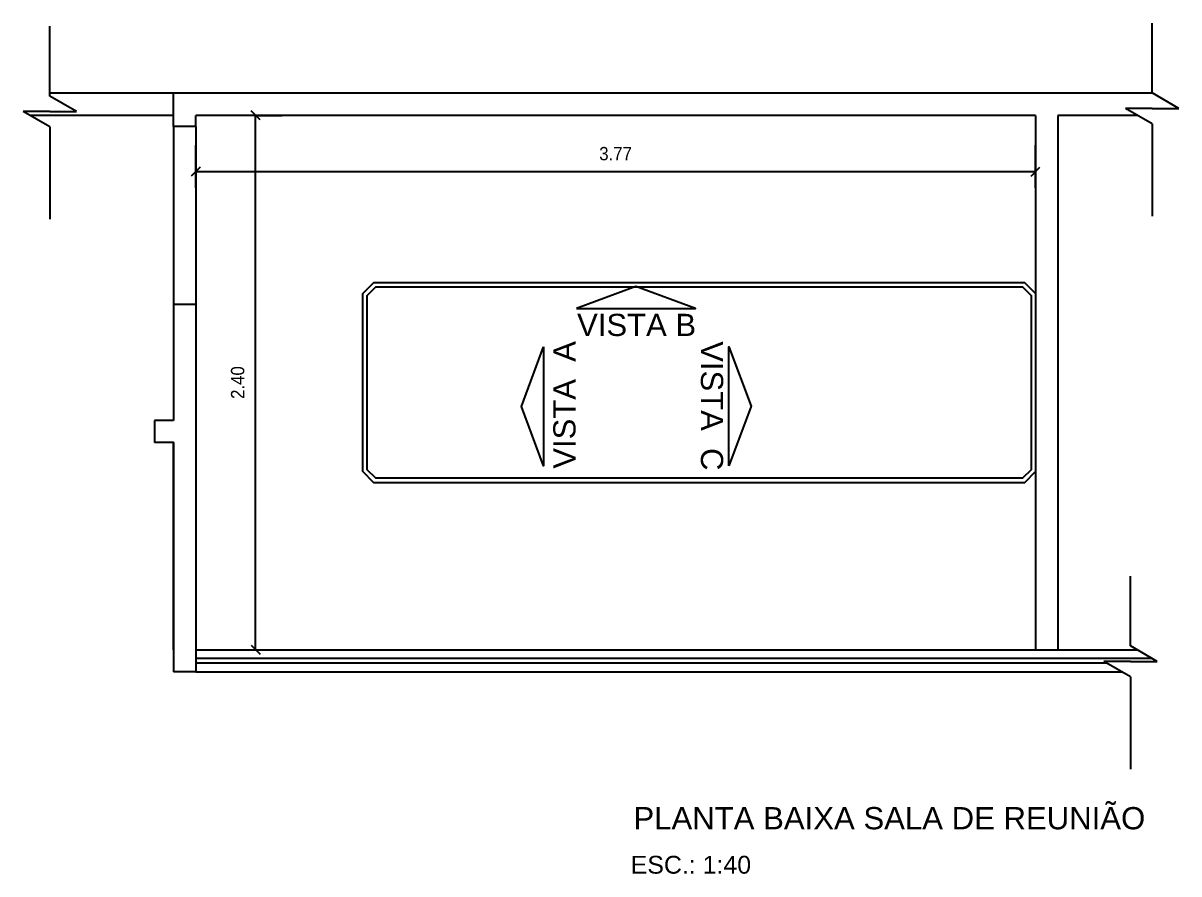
# Model space of a CAD drawing. Header units: millimetres. Extents: x 7034 to 7235, y -465 to -378.
# Drawn here: x 7085.33 to 7090.52, y -417.62 to -413.8 of the extents above; entities that cross this region are included whole.
import ezdxf

# ---------------------------------------------------------------- set-up
doc = ezdxf.new("R2010")
doc.units = ezdxf.units.MM
doc.header["$LTSCALE"] = 0.005
doc.linetypes.add('CONTINUO', pattern=[0])
doc.layers.get('0').update_dxf_attribs({"linetype": 'CONTINUO'})
doc.layers.get('DEFPOINTS').update_dxf_attribs({"linetype": 'CONTINUO', "lineweight": 15})
for name, color, linetype in [('- COTAS', 12, 'Continuous'), ('ARQ-PEITORIAL', 4, 'Continuous'), ('ARQ_ESQUADRIA', 5, 'Continuous'), ('JANELA', 10, 'Continuous'), ('NN_COTA', 1, 'Continuous'), ('NN_GESSO', 5, 'Continuous')]:
    doc.layers.add(name, color=color, linetype=linetype)
doc.layers.add('0-LAYOUT', color=250, linetype='Continuous', lineweight=25)
doc.layers.add('TEXTO', color=7, linetype='Continuous', lineweight=15)
doc.styles.add('ARQ', font='arial.ttf', dxfattribs={"width": 0.9})
doc.styles.add('R80-20', font='simplex.shx', dxfattribs={"height": 0.04})
doc.styles.get("Standard").update_dxf_attribs({"font": 'arial.ttf'})
doc.dimstyles.new('1-40', dxfattribs={"dimtxt": 0.06, "dimasz": 0.04, "dimexe": 0.1195, "dimexo": 0.1, "dimgap": 0.05, "dimtad": 1, "dimzin": 0, "dimdsep": 46, "dimtxsty": 'ARQ', "dimblk": 'OBLIQUE', "dimcen": 0.09, "dimclrd": 1, "dimclre": 1, "dimclrt": 7, "dimadec": 0, "dimazin": 0, "dimtm": 1e-09, "dimtfac": 1, "dimtofl": 0, "dimtmove": 0, "dimatfit": 3, "dimfxl": 0.1, "dimfxlon": 1, "dimtolj": 1, "dimtzin": 0, "dimlwd": -1, "dimlwe": -1, "dimarcsym": 0})

# ---------------------------------------------------------------- blocks, each defined once
blk = doc.blocks.new('seta')
at = {"layer": 'NN_COTA', "transparency": 33554549}
h = blk.add_hatch(dxfattribs=at)
h.set_pattern_fill('ANGLE', color=256)
h.set_pattern_definition([(0, (-0.006, 0.008), (0, 6.985), [5.08, -1.905]), (90, (-0.006, 0.008), (-6.985, 4e-16), [5.08, -1.905])])
h.paths.add_polyline_path([(17.271, -37.7472), (17.5387, -37.846), (17.8064, -37.7472)])
at = {"layer": 'NN_COTA'}
blk.add_lwpolyline([(17.271, -37.7472), (17.8064, -37.7472), (17.5387, -37.846), (17.271, -37.7472)], dxfattribs=at)
blk = doc.blocks.new('_OBLIQUE')
at = {"color": 0, "linetype": 'ByBlock'}
blk.add_line((-0.5, -0.5), (0.5, 0.5), dxfattribs=at)
blk = doc.blocks.new('*D143')
at = {"layer": '- COTAS', "color": 1, "transparency": 16777216}
for p, q in [((7086.3784, -414.2132), (7086.4979, -414.2132)), ((7086.3784, -416.6132), (7086.3784, -414.2132)), ((7086.3784, -416.6132), (7086.4979, -416.6132))]:
    blk.add_line(p, q, dxfattribs=at)
at = {"layer": 'DEFPOINTS', "color": 0, "transparency": 16777216}
for p in [(7086.3069, -414.2132), (7086.3784, -414.2132), (7086.3069, -416.6132)]:
    blk.add_point(p, dxfattribs=at)
at = {"layer": '- COTAS', "color": 1, "transparency": 16777216, "xscale": 0.04, "yscale": 0.04, "zscale": 0.04}
for p, rotation in [((7086.3784, -414.2132), 90), ((7086.3784, -416.6132), 270)]:
    blk.add_blockref('_OBLIQUE', p, dxfattribs=dict(at, rotation=rotation))
at = {"layer": '- COTAS', "color": 7, "transparency": 16777216, "insert": (7086.2978, -415.4132), "char_height": 0.06, "attachment_point": 5, "rotation": 90, "style": 'ARQ'}
blk.add_mtext('\\A1;2.40', dxfattribs=at)
blk = doc.blocks.new('*D144')
at = {"layer": '- COTAS', "color": 1, "transparency": 16777216}
for p, q in [((7086.1094, -414.5384), (7086.1094, -414.3463)), ((7089.8794, -414.5384), (7089.8794, -414.3463)), ((7086.1094, -414.4658), (7089.8794, -414.4658))]:
    blk.add_line(p, q, dxfattribs=at)
at = {"layer": 'DEFPOINTS', "color": 0, "transparency": 16777216}
for p in [(7089.8794, -414.4658), (7086.1094, -414.6384), (7089.8794, -414.6384)]:
    blk.add_point(p, dxfattribs=at)
at = {"layer": '- COTAS', "color": 1, "transparency": 16777216, "xscale": 0.04, "yscale": 0.04, "zscale": 0.04, "rotation": 180}
blk.add_blockref('_OBLIQUE', (7086.1094, -414.4658), dxfattribs=at)
at = {"layer": '- COTAS', "color": 1, "transparency": 16777216, "xscale": 0.04, "yscale": 0.04, "zscale": 0.04}
blk.add_blockref('_OBLIQUE', (7089.8794, -414.4658), dxfattribs=at)
at = {"layer": '- COTAS', "color": 7, "transparency": 16777216, "insert": (7087.9944, -414.3852), "char_height": 0.06, "attachment_point": 5, "style": 'ARQ'}
blk.add_mtext('\\A1;3.77', dxfattribs=at)

msp = doc.modelspace()

# ---------------------------------------------------------------- linework, layer by layer
at = {"layer": '0-LAYOUT', "linetype": 'ByBlock'}
for p, q in [((7086.0094, -414.1132), (7085.4544, -414.1132)), ((7086.0094, -414.2132), (7085.3651, -414.2132)), ((7086.0094, -414.2632), (7086.0094, -415.0632)), ((7086.1094, -414.2632), (7086.1094, -415.0632))]:
    msp.add_line(p, q, dxfattribs=at)
for points in [[(7086.8591, -415.1776), (7086.8591, -415.0132), (7086.9091, -414.9632), (7087.5034, -414.9632)], [(7086.8791, -415.175), (7086.8791, -415.0215), (7086.9174, -414.9832), (7087.5031, -414.9832)], [(7087.5031, -414.9832), (7088.0463, -414.9832)], [(7087.5034, -414.9632), (7088.1919, -414.9632)], [(7088.0463, -414.9832), (7089.301, -414.9832)], [(7088.1919, -414.9632), (7089.755, -414.9632)], [(7089.301, -414.9832), (7089.8211, -414.9832), (7089.8594, -415.0215), (7089.8594, -415.8049), (7089.8211, -415.8432), (7089.7028, -415.8432)], [(7089.755, -414.9632), (7089.8294, -414.9632), (7089.8794, -415.0132), (7089.8794, -415.8132), (7089.8294, -415.8632), (7089.7002, -415.8632)], [(7086.8591, -415.6296), (7086.8591, -415.1776)], [(7086.8791, -415.6156), (7086.8791, -415.175)], [(7086.9834, -415.8632), (7086.9091, -415.8632), (7086.8591, -415.8132), (7086.8591, -415.6296)], [(7086.9922, -415.8432), (7086.9174, -415.8432), (7086.8791, -415.8049), (7086.8791, -415.6156)], [(7087.9765, -415.8632), (7086.9834, -415.8632)], [(7087.9926, -415.8432), (7086.9922, -415.8432)], [(7089.1167, -415.8632), (7087.9765, -415.8632)], [(7089.1327, -415.8432), (7087.9926, -415.8432)], [(7089.7002, -415.8632), (7089.1167, -415.8632)], [(7089.7028, -415.8432), (7089.1327, -415.8432)]]:
    msp.add_lwpolyline(points, dxfattribs=at)
at = {"layer": 'ARQ-PEITORIAL'}
for p, q in [((7085.4544, -414.1262), (7085.4544, -413.8126)), ((7090.4031, -414.1121), (7090.4031, -413.7985)), ((7085.5744, -414.1954), (7085.4544, -414.1262)), ((7090.405, -414.1132), (7086.0094, -414.1132)), ((7086.0094, -414.2632), (7086.0094, -414.1132)), ((7090.5231, -414.1814), (7090.4031, -414.1121)), ((7085.4544, -414.1954), (7085.3344, -414.1954)), ((7085.4544, -414.2647), (7085.3344, -414.1954)), ((7085.4544, -414.1954), (7085.5744, -414.1954)), ((7089.8794, -414.2132), (7086.1094, -414.2132)), ((7086.1094, -414.2632), (7086.1094, -414.2132)), ((7089.8794, -414.2132), (7089.8794, -416.6132)), ((7089.9794, -414.2132), (7089.9794, -416.6132)), ((7090.3382, -414.2132), (7089.9794, -414.2132)), ((7090.4031, -414.1814), (7090.2831, -414.1814)), ((7090.4031, -414.2507), (7090.2831, -414.1814)), ((7090.4031, -414.1814), (7090.5231, -414.1814)), ((7085.4544, -414.2647), (7085.4544, -414.6795)), ((7086.1094, -414.2632), (7086.0094, -414.2632)), ((7090.4031, -414.2507), (7090.4031, -414.6655)), ((7086.0094, -415.0632), (7086.0094, -415.5832)), ((7086.1094, -415.0632), (7086.0094, -415.0632)), ((7086.1094, -415.0632), (7086.1094, -416.7132)), ((7086.0094, -415.5832), (7085.9244, -415.5832)), ((7085.9244, -415.5832), (7085.9244, -415.6832)), ((7086.0094, -415.6832), (7086.0094, -416.7132)), ((7090.3058, -416.5964), (7090.3058, -416.2828)), ((7090.4258, -416.6657), (7090.3058, -416.5964)), ((7090.3058, -416.6657), (7090.1858, -416.6657)), ((7090.3058, -416.735), (7090.1858, -416.6657)), ((7090.3058, -416.6657), (7090.4258, -416.6657)), ((7086.1094, -416.7132), (7086.0094, -416.7132)), ((7090.3058, -416.735), (7090.3058, -417.1498))]:
    msp.add_line(p, q, dxfattribs=at)
msp.add_lwpolyline([(7086.0094, -416.6132), (7086.0094, -415.6832), (7085.9244, -415.6832)], dxfattribs=at)
at = {"layer": 'ARQ_ESQUADRIA'}
for p, q in [((7090.4041, -416.6532), (7086.1094, -416.6532)), ((7090.1988, -416.6732), (7086.1094, -416.6732))]:
    msp.add_line(p, q, dxfattribs=at)
at = {"layer": 'JANELA'}
for p, q in [((7086.1094, -416.6132), (7090.3349, -416.6132)), ((7086.1094, -416.7132), (7090.2681, -416.7132))]:
    msp.add_line(p, q, dxfattribs=at)

# ---------------------------------------------------------------- block references
at = {"layer": 'NN_GESSO', "xscale": -1, "rotation": 180}
msp.add_blockref('seta', (7070.5471, -452.8275), dxfattribs=at)
at = {"layer": 'NN_GESSO'}
for p, rotation in [((7125.4174, -397.9814), 270), ((7050.7562, -433.0587), 89.99999999999999)]:
    msp.add_blockref('seta', p, dxfattribs=dict(at, rotation=rotation))

# ---------------------------------------------------------------- texts
at = {"color": 1, "insert": (7087.7458, -415.1044), "char_height": 0.099753, "width": 0.677655, "attachment_point": 1, "style": 'R80-20'}
msp.add_mtext('\\pi0.07567;{\\fArial|b0|i0|c0|p34;VISTA B}', dxfattribs=at)
at = {"color": 1, "char_height": 0.099753, "width": 0.677655, "attachment_point": 1, "style": 'R80-20'}
for s, insert, rotation in [('\\pi0.0525;{\\fArial|b0|i0|c0|p34;VISTA  A}', (7087.7146, -415.8526), 90), ('\\pi0.05151;{\\fArial|b0|i0|c0|p34;VISTA  C}', (7088.477, -415.176), 270)]:
    msp.add_mtext(s, dxfattribs=dict(at, insert=insert, rotation=rotation))
at = {"layer": 'TEXTO', "attachment_point": 1}
for s, width, insert, char_height in [('PLANTA BAIXA SALA DE REUNIÃO', 4.87528, (7088.0744, -417.3202), 0.1), ('ESC.: 1:40', 3.131207, (7088.0622, -417.5393), 0.08)]:
    msp.add_mtext_dynamic_manual_height_columns(s, width=width, gutter_width=12.5, heights=[0], dxfattribs=dict(at, insert=insert, char_height=char_height))

# ---------------------------------------------------------------- dimensions: what is measured, and where the dimension line sits
at = {"layer": '- COTAS'}
dim = msp.add_linear_dim(base=(7086.3784, -414.2132), p1=(7086.3069, -416.6132), p2=(7086.3069, -414.2132), angle=90, dimstyle='1-40', dxfattribs=at)
dim.commit()
dim.dimension.update_dxf_attribs({"geometry": '*D143', "text_midpoint": (7086.2978, -415.4132)})
dim = msp.add_linear_dim(base=(7089.8794, -414.4658), p1=(7086.1094, -414.6384), p2=(7089.8794, -414.6384), dimstyle='1-40', dxfattribs=at)
dim.commit()
dim.dimension.update_dxf_attribs({"geometry": '*D144', "text_midpoint": (7087.9944, -414.3852)})

doc.saveas('drawing.dxf')
